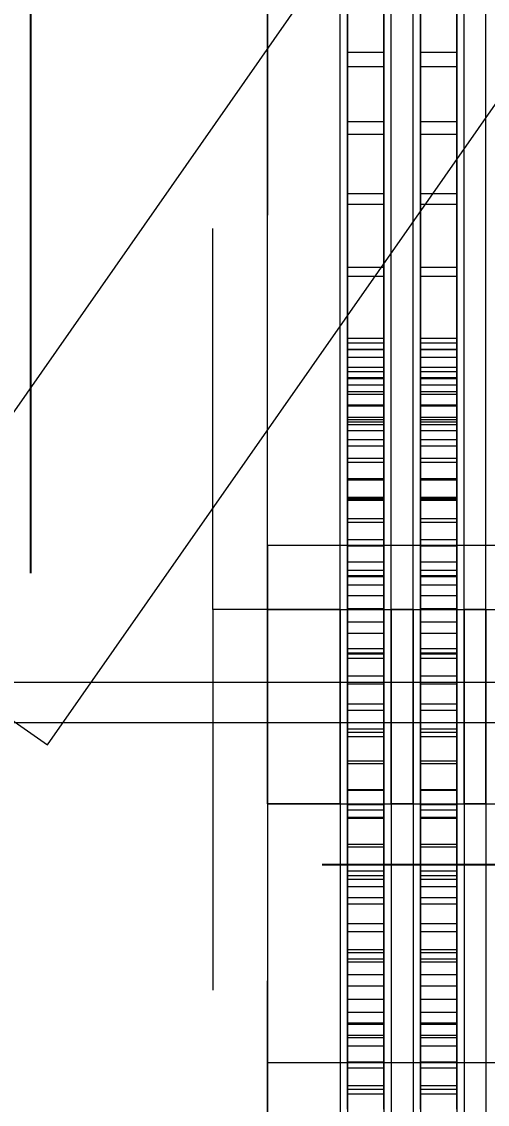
# Model space of a CAD drawing. Header units: millimetres. Extents: x -1970 to 59977, y -50268 to 6837.
# Drawn here: x -1727.5 to -1599.6, y -34465.9 to -34168.6 of the extents above; entities that cross this region are included whole.
import ezdxf

# ---------------------------------------------------------------- set-up
doc = ezdxf.new("R2010")
doc.units = ezdxf.units.MM
for name, color, linetype, lineweight in [('COTAS_O', 1, 'Continuous', 0), ('COTAS_P', 1, 'Continuous', 0), ('frontal_briquetadora', 7, 'Continuous', 0), ('frontal_tolva', 7, 'Continuous', 0)]:
    doc.layers.add(name, color=color, linetype=linetype, lineweight=lineweight)
doc.dimstyles.new('R19_100', dxfattribs={"dimtxt": 250, "dimasz": 150, "dimexe": 150, "dimexo": 80, "dimgap": 100, "dimtad": 1, "dimtih": 1, "dimtoh": 1, "dimdsep": 46, "dimcen": 0.09, "dimadec": 0, "dimazin": 0, "dimtfac": 1, "dimtdec": 4, "dimtofl": 0, "dimtmove": 0, "dimatfit": 3, "dimfxl": 1, "dimtolj": 1, "dimtzin": 0, "dimarcsym": 0})

# ---------------------------------------------------------------- blocks, each defined once
blk = doc.blocks.new('*D37')
at = {"layer": 'COTAS_P', "color": 0, "lineweight": -2, "transparency": 16777216}
for p, q in [((-1750, -35420), (-1750, -34450)), ((2600, -35420), (2600, -34450)), ((-1600, -34600), (2450, -34600))]:
    blk.add_line(p, q, dxfattribs=at)
at = {"layer": 'COTAS_P', "color": 0, "transparency": 16777216}
for points in [[(-1600, -34575), (-1600, -34625), (-1750, -34600)], [(2450, -34575), (2450, -34625), (2600, -34600)]]:
    blk.add_solid(points, dxfattribs=at)
at = {"layer": 'Defpoints', "color": 0, "transparency": 16777216}
for p in [(2600, -34600), (-1750, -35500), (2600, -35500)]:
    blk.add_point(p, dxfattribs=at)
blk = doc.blocks.new('*D38')
at = {"layer": 'COTAS_O', "color": 0, "lineweight": -2, "transparency": 16777216}
for p, q in [((-1645, -31700), (-875, -31700)), ((-1025, -34250), (-1025, -31850)), ((-1645, -34400), (-875, -34400))]:
    blk.add_line(p, q, dxfattribs=at)
at = {"layer": 'COTAS_O', "color": 0, "transparency": 16777216}
for points in [[(-1050, -31850), (-1000, -31850), (-1025, -31700)], [(-1050, -34250), (-1000, -34250), (-1025, -34400)]]:
    blk.add_solid(points, dxfattribs=at)
at = {"layer": 'Defpoints', "color": 0, "transparency": 16777216}
for p in [(-1725, -31700), (-1025, -31700), (-1725, -34400)]:
    blk.add_point(p, dxfattribs=at)
blk = doc.blocks.new('*D39')
at = {"layer": 'COTAS_O', "color": 0, "lineweight": -2, "transparency": 16777216}
for p, q in [((-1725, -34320), (-1725, -33550)), ((1725, -34320), (1725, -33550)), ((-1575, -33700), (1575, -33700))]:
    blk.add_line(p, q, dxfattribs=at)
at = {"layer": 'COTAS_O', "color": 0, "transparency": 16777216}
for points in [[(-1575, -33675), (-1575, -33725), (-1725, -33700)], [(1575, -33675), (1575, -33725), (1725, -33700)]]:
    blk.add_solid(points, dxfattribs=at)
at = {"layer": 'Defpoints', "color": 0, "transparency": 16777216}
for p in [(1725, -33700), (-1725, -34400), (1725, -34400)]:
    blk.add_point(p, dxfattribs=at)

msp = doc.modelspace()

# ---------------------------------------------------------------- linework, layer by layer
at = {"layer": 'frontal_briquetadora'}
for p, q in [((-1638, -34255.522), (-1638, -34023.687)), ((-1628, -34255.522), (-1628, -34023.687)), ((-1618, -34255.522), (-1618, -34023.687)), ((-1608, -34255.522), (-1608, -34023.687)), ((-1638, -34263.452), (-1638, -34031.618)), ((-1628, -34263.452), (-1628, -34031.618)), ((-1618, -34263.452), (-1618, -34031.618)), ((-1608, -34263.452), (-1608, -34031.618)), ((-1660, -34152.465), (-1660, -34172.186)), ((-1638, -34158.675), (-1638, -34176.998)), ((-1628, -34158.675), (-1628, -34176.998)), ((-1618, -34158.675), (-1618, -34176.998)), ((-1608, -34158.675), (-1608, -34176.998)), ((-1660, -34177.878), (-1660, -34160.884)), ((-1640, -34177.878), (-1640, -34160.884)), ((-1640, -34180), (-1640, -34163.329)), ((-1638, -34163.111), (-1638, -34180.96)), ((-1628, -34163.111), (-1628, -34180.96)), ((-1626, -34177.878), (-1626, -34160.884)), ((-1626, -34180), (-1626, -34163.329)), ((-1620, -34177.878), (-1620, -34160.884)), ((-1620, -34180), (-1620, -34163.329)), ((-1618, -34163.111), (-1618, -34180.96)), ((-1608, -34163.111), (-1608, -34180.96)), ((-1606, -34177.878), (-1606, -34160.884)), ((-1606, -34180), (-1606, -34163.329)), ((-1600, -34177.878), (-1600, -34160.884)), ((-1600, -34180), (-1600, -34163.329)), ((-1660, -34172.186), (-1660, -34190.31)), ((-1660, -34195.496), (-1660, -34177.878)), ((-1640, -34195.496), (-1640, -34177.878)), ((-1638, -34176.998), (-1638, -34196.065)), ((-1638, -34176.998), (-1628, -34176.998)), ((-1628, -34176.998), (-1628, -34196.065)), ((-1626, -34195.496), (-1626, -34177.878)), ((-1620, -34195.496), (-1620, -34177.878)), ((-1618, -34176.998), (-1618, -34196.065)), ((-1618, -34176.998), (-1608, -34176.998)), ((-1608, -34176.998), (-1608, -34196.065)), ((-1606, -34195.496), (-1606, -34177.878)), ((-1600, -34195.496), (-1600, -34177.878)), ((-1640, -34197.313), (-1640, -34180)), ((-1638, -34180.96), (-1638, -34199.532)), ((-1638, -34180.96), (-1628, -34180.96)), ((-1628, -34180.96), (-1628, -34199.532)), ((-1626, -34197.313), (-1626, -34180)), ((-1620, -34197.313), (-1620, -34180)), ((-1618, -34180.96), (-1618, -34199.532)), ((-1618, -34180.96), (-1608, -34180.96)), ((-1608, -34180.96), (-1608, -34199.532)), ((-1606, -34197.313), (-1606, -34180)), ((-1600, -34197.313), (-1600, -34180)), ((-1660, -34190.31), (-1660, -34205.367)), ((-1660, -34213.667), (-1660, -34195.496)), ((-1640, -34213.667), (-1640, -34195.496)), ((-1638, -34196.065), (-1638, -34215.781)), ((-1638, -34196.065), (-1628, -34196.065)), ((-1628, -34196.065), (-1628, -34215.781)), ((-1626, -34213.667), (-1626, -34195.496)), ((-1620, -34213.667), (-1620, -34195.496)), ((-1618, -34196.065), (-1618, -34215.781)), ((-1618, -34196.065), (-1608, -34196.065)), ((-1608, -34196.065), (-1608, -34215.781)), ((-1606, -34213.667), (-1606, -34195.496)), ((-1600, -34213.667), (-1600, -34195.496)), ((-1640, -34215.195), (-1640, -34197.313)), ((-1626, -34215.195), (-1626, -34197.313)), ((-1620, -34215.195), (-1620, -34197.313)), ((-1606, -34215.195), (-1606, -34197.313)), ((-1600, -34215.195), (-1600, -34197.313)), ((-1638, -34199.532), (-1638, -34218.738)), ((-1638, -34199.532), (-1628, -34199.532)), ((-1628, -34199.532), (-1628, -34218.738)), ((-1618, -34199.532), (-1618, -34218.738)), ((-1618, -34199.532), (-1608, -34199.532)), ((-1608, -34199.532), (-1608, -34218.738)), ((-1660, -34205.367), (-1660, -34216.139)), ((-1660, -34232.316), (-1660, -34213.667)), ((-1640, -34232.316), (-1640, -34213.667)), ((-1626, -34232.316), (-1626, -34213.667)), ((-1620, -34232.316), (-1620, -34213.667)), ((-1606, -34232.316), (-1606, -34213.667)), ((-1600, -34232.316), (-1600, -34213.667)), ((-1660, -34216.139), (-1660, -34221.752)), ((-1640, -34233.568), (-1640, -34215.195)), ((-1638, -34215.781), (-1638, -34236.052)), ((-1638, -34215.781), (-1628, -34215.781)), ((-1628, -34215.781), (-1628, -34236.052)), ((-1626, -34233.568), (-1626, -34215.195)), ((-1620, -34233.568), (-1620, -34215.195)), ((-1618, -34215.781), (-1618, -34236.052)), ((-1618, -34215.781), (-1608, -34215.781)), ((-1608, -34215.781), (-1608, -34236.052)), ((-1606, -34233.568), (-1606, -34215.195)), ((-1600, -34233.568), (-1600, -34215.195)), ((-1638, -34218.738), (-1638, -34238.484)), ((-1638, -34218.738), (-1628, -34218.738)), ((-1628, -34218.738), (-1628, -34238.484)), ((-1618, -34218.738), (-1618, -34238.484)), ((-1618, -34218.738), (-1608, -34218.738)), ((-1608, -34218.738), (-1608, -34238.484)), ((-1675, -34229.008), (-1675, -34225.448)), ((-1660, -34229.008), (-1660, -34225.448)), ((-1675, -34236.008), (-1675, -34229.008)), ((-1660, -34236.008), (-1660, -34229.008)), ((-1660, -34251.367), (-1660, -34232.316)), ((-1640, -34251.367), (-1640, -34232.316)), ((-1640, -34252.354), (-1640, -34233.568)), ((-1626, -34251.367), (-1626, -34232.316)), ((-1626, -34252.354), (-1626, -34233.568)), ((-1620, -34251.367), (-1620, -34232.316)), ((-1620, -34252.354), (-1620, -34233.568)), ((-1606, -34251.367), (-1606, -34232.316)), ((-1606, -34252.354), (-1606, -34233.568)), ((-1600, -34251.367), (-1600, -34232.316)), ((-1600, -34252.354), (-1600, -34233.568)), ((-1675, -34246.208), (-1675, -34236.008)), ((-1660, -34246.208), (-1660, -34236.008)), ((-1638, -34236.052), (-1638, -34256.779)), ((-1638, -34236.052), (-1628, -34236.052)), ((-1628, -34236.052), (-1628, -34256.779)), ((-1618, -34236.052), (-1618, -34256.779)), ((-1618, -34236.052), (-1608, -34236.052)), ((-1608, -34236.052), (-1608, -34256.779)), ((-1638, -34238.484), (-1638, -34258.674)), ((-1638, -34238.484), (-1628, -34238.484)), ((-1628, -34238.484), (-1628, -34258.674)), ((-1618, -34238.484), (-1618, -34258.674)), ((-1618, -34238.484), (-1608, -34238.484)), ((-1608, -34238.484), (-1608, -34258.674)), ((-1675, -34259.262), (-1675, -34246.208)), ((-1660, -34259.262), (-1660, -34246.208)), ((-1660, -34270.741), (-1660, -34251.367)), ((-1640, -34270.741), (-1640, -34251.367)), ((-1640, -34271.473), (-1640, -34252.354)), ((-1626, -34270.741), (-1626, -34251.367)), ((-1626, -34271.473), (-1626, -34252.354)), ((-1620, -34270.741), (-1620, -34251.367)), ((-1620, -34271.473), (-1620, -34252.354)), ((-1606, -34270.741), (-1606, -34251.367)), ((-1606, -34271.473), (-1606, -34252.354)), ((-1600, -34270.741), (-1600, -34251.367)), ((-1600, -34271.473), (-1600, -34252.354)), ((-1660, -34256.659), (-1660, -34253.764)), ((-1640, -34256.659), (-1640, -34253.764)), ((-1638, -34256.8), (-1638, -34255.522)), ((-1638, -34255.522), (-1628, -34255.522)), ((-1628, -34256.8), (-1628, -34255.522)), ((-1626, -34256.659), (-1626, -34253.764)), ((-1620, -34256.659), (-1620, -34253.764)), ((-1618, -34256.8), (-1618, -34255.522)), ((-1618, -34255.522), (-1608, -34255.522)), ((-1608, -34256.8), (-1608, -34255.522)), ((-1606, -34256.659), (-1606, -34253.764)), ((-1600, -34256.659), (-1600, -34253.764)), ((-1660, -34262.386), (-1660, -34256.659)), ((-1640, -34262.386), (-1640, -34256.659)), ((-1638, -34256.779), (-1638, -34277.861)), ((-1638, -34256.779), (-1628, -34256.779)), ((-1638, -34258.552), (-1638, -34256.8)), ((-1638, -34256.8), (-1628, -34256.8)), ((-1628, -34256.779), (-1628, -34277.861)), ((-1628, -34258.552), (-1628, -34256.8)), ((-1626, -34262.386), (-1626, -34256.659)), ((-1620, -34262.386), (-1620, -34256.659)), ((-1618, -34256.779), (-1618, -34277.861)), ((-1618, -34256.779), (-1608, -34256.779)), ((-1618, -34258.552), (-1618, -34256.8)), ((-1618, -34256.8), (-1608, -34256.8)), ((-1608, -34256.779), (-1608, -34277.861)), ((-1608, -34258.552), (-1608, -34256.8)), ((-1606, -34262.386), (-1606, -34256.659)), ((-1600, -34262.386), (-1600, -34256.659)), ((-1675, -34274.725), (-1675, -34259.262)), ((-1660, -34274.725), (-1660, -34259.262)), ((-1660, -34266.326), (-1660, -34260.713)), ((-1638, -34260.772), (-1638, -34258.552)), ((-1638, -34258.552), (-1628, -34258.552)), ((-1638, -34258.674), (-1638, -34279.211)), ((-1638, -34258.674), (-1628, -34258.674)), ((-1638, -34263.45), (-1638, -34260.772)), ((-1638, -34260.772), (-1628, -34260.772)), ((-1628, -34260.772), (-1628, -34258.552)), ((-1628, -34258.674), (-1628, -34279.211)), ((-1628, -34263.45), (-1628, -34260.772)), ((-1618, -34260.772), (-1618, -34258.552)), ((-1618, -34258.552), (-1608, -34258.552)), ((-1618, -34258.674), (-1618, -34279.211)), ((-1618, -34258.674), (-1608, -34258.674)), ((-1618, -34263.45), (-1618, -34260.772)), ((-1618, -34260.772), (-1608, -34260.772)), ((-1608, -34260.772), (-1608, -34258.552)), ((-1608, -34258.674), (-1608, -34279.211)), ((-1608, -34263.45), (-1608, -34260.772)), ((-1660, -34270.817), (-1660, -34262.386)), ((-1640, -34270.817), (-1640, -34262.386)), ((-1640, -34267.072), (-1640, -34263.81)), ((-1638, -34266.579), (-1638, -34263.45)), ((-1638, -34263.45), (-1628, -34263.45)), ((-1638, -34264.651), (-1638, -34263.452)), ((-1628, -34266.579), (-1628, -34263.45)), ((-1628, -34264.651), (-1628, -34263.452)), ((-1626, -34270.817), (-1626, -34262.386)), ((-1626, -34267.072), (-1626, -34263.81)), ((-1620, -34270.817), (-1620, -34262.386)), ((-1620, -34267.072), (-1620, -34263.81)), ((-1618, -34266.579), (-1618, -34263.45)), ((-1618, -34263.45), (-1608, -34263.45)), ((-1618, -34264.651), (-1618, -34263.452)), ((-1608, -34266.579), (-1608, -34263.45)), ((-1608, -34264.651), (-1608, -34263.452)), ((-1606, -34270.817), (-1606, -34262.386)), ((-1606, -34267.072), (-1606, -34263.81)), ((-1600, -34270.817), (-1600, -34262.386)), ((-1600, -34267.072), (-1600, -34263.81)), ((-1660, -34277.098), (-1660, -34266.326)), ((-1640, -34273.507), (-1640, -34267.072)), ((-1638, -34266.294), (-1638, -34264.651)), ((-1638, -34264.651), (-1628, -34264.651)), ((-1638, -34268.376), (-1638, -34266.294)), ((-1638, -34266.294), (-1628, -34266.294)), ((-1638, -34270.144), (-1638, -34266.579)), ((-1638, -34266.579), (-1628, -34266.579)), ((-1628, -34266.294), (-1628, -34264.651)), ((-1628, -34268.376), (-1628, -34266.294)), ((-1628, -34270.144), (-1628, -34266.579)), ((-1626, -34273.507), (-1626, -34267.072)), ((-1620, -34273.507), (-1620, -34267.072)), ((-1618, -34266.294), (-1618, -34264.651)), ((-1618, -34264.651), (-1608, -34264.651)), ((-1618, -34268.376), (-1618, -34266.294)), ((-1618, -34266.294), (-1608, -34266.294)), ((-1618, -34270.144), (-1618, -34266.579)), ((-1618, -34266.579), (-1608, -34266.579)), ((-1608, -34266.294), (-1608, -34264.651)), ((-1608, -34268.376), (-1608, -34266.294)), ((-1608, -34270.144), (-1608, -34266.579)), ((-1606, -34273.507), (-1606, -34267.072)), ((-1600, -34273.507), (-1600, -34267.072)), ((-1638, -34270.889), (-1638, -34268.376)), ((-1638, -34268.376), (-1628, -34268.376)), ((-1638, -34274.134), (-1638, -34270.144)), ((-1638, -34270.144), (-1628, -34270.144)), ((-1628, -34270.889), (-1628, -34268.376)), ((-1628, -34274.134), (-1628, -34270.144)), ((-1618, -34270.889), (-1618, -34268.376)), ((-1618, -34268.376), (-1608, -34268.376)), ((-1618, -34274.134), (-1618, -34270.144)), ((-1618, -34270.144), (-1608, -34270.144)), ((-1608, -34270.889), (-1608, -34268.376)), ((-1608, -34274.134), (-1608, -34270.144)), ((-1660, -34290.358), (-1660, -34270.741)), ((-1660, -34281.762), (-1660, -34270.817)), ((-1640, -34290.358), (-1640, -34270.741)), ((-1640, -34281.762), (-1640, -34270.817)), ((-1640, -34290.842), (-1640, -34271.473)), ((-1638, -34273.823), (-1638, -34270.889)), ((-1638, -34270.889), (-1628, -34270.889)), ((-1628, -34273.823), (-1628, -34270.889)), ((-1626, -34290.358), (-1626, -34270.741)), ((-1626, -34281.762), (-1626, -34270.817)), ((-1626, -34290.842), (-1626, -34271.473)), ((-1620, -34290.358), (-1620, -34270.741)), ((-1620, -34281.762), (-1620, -34270.817)), ((-1620, -34290.842), (-1620, -34271.473)), ((-1618, -34273.823), (-1618, -34270.889)), ((-1618, -34270.889), (-1608, -34270.889)), ((-1608, -34273.823), (-1608, -34270.889)), ((-1606, -34290.358), (-1606, -34270.741)), ((-1606, -34281.762), (-1606, -34270.817)), ((-1606, -34290.842), (-1606, -34271.473)), ((-1600, -34290.358), (-1600, -34270.741)), ((-1600, -34281.762), (-1600, -34270.817)), ((-1600, -34290.842), (-1600, -34271.473)), ((-1675, -34292.07), (-1675, -34274.725)), ((-1660, -34292.07), (-1660, -34274.725)), ((-1640, -34282.94), (-1640, -34273.507)), ((-1638, -34277.168), (-1638, -34273.823)), ((-1638, -34273.823), (-1628, -34273.823)), ((-1638, -34278.533), (-1638, -34274.134)), ((-1638, -34274.134), (-1628, -34274.134)), ((-1628, -34277.168), (-1628, -34273.823)), ((-1628, -34278.533), (-1628, -34274.134)), ((-1626, -34282.94), (-1626, -34273.507)), ((-1620, -34282.94), (-1620, -34273.507)), ((-1618, -34277.168), (-1618, -34273.823)), ((-1618, -34273.823), (-1608, -34273.823)), ((-1618, -34278.533), (-1618, -34274.134)), ((-1618, -34274.134), (-1608, -34274.134)), ((-1608, -34277.168), (-1608, -34273.823)), ((-1608, -34278.533), (-1608, -34274.134)), ((-1606, -34282.94), (-1606, -34273.507)), ((-1600, -34282.94), (-1600, -34273.507)), ((-1660, -34292.155), (-1660, -34277.098)), ((-1638, -34280.91), (-1638, -34277.168)), ((-1638, -34277.168), (-1628, -34277.168)), ((-1638, -34277.861), (-1638, -34299.197)), ((-1638, -34277.861), (-1628, -34277.861)), ((-1638, -34283.325), (-1638, -34278.533)), ((-1638, -34278.533), (-1628, -34278.533)), ((-1638, -34279.211), (-1638, -34299.994)), ((-1638, -34279.211), (-1628, -34279.211)), ((-1628, -34280.91), (-1628, -34277.168)), ((-1628, -34277.861), (-1628, -34299.197)), ((-1628, -34283.325), (-1628, -34278.533)), ((-1628, -34279.211), (-1628, -34299.994)), ((-1618, -34280.91), (-1618, -34277.168)), ((-1618, -34277.168), (-1608, -34277.168)), ((-1618, -34277.861), (-1618, -34299.197)), ((-1618, -34277.861), (-1608, -34277.861)), ((-1618, -34283.325), (-1618, -34278.533)), ((-1618, -34278.533), (-1608, -34278.533)), ((-1618, -34279.211), (-1618, -34299.994)), ((-1618, -34279.211), (-1608, -34279.211)), ((-1608, -34280.91), (-1608, -34277.168)), ((-1608, -34277.861), (-1608, -34299.197)), ((-1608, -34283.325), (-1608, -34278.533)), ((-1608, -34279.211), (-1608, -34299.994)), ((-1660, -34294.978), (-1660, -34281.762)), ((-1640, -34294.978), (-1640, -34281.762)), ((-1638, -34285.036), (-1638, -34280.91)), ((-1638, -34280.91), (-1628, -34280.91)), ((-1628, -34285.036), (-1628, -34280.91)), ((-1626, -34294.978), (-1626, -34281.762)), ((-1620, -34294.978), (-1620, -34281.762)), ((-1618, -34285.036), (-1618, -34280.91)), ((-1618, -34280.91), (-1608, -34280.91)), ((-1608, -34285.036), (-1608, -34280.91)), ((-1606, -34294.978), (-1606, -34281.762)), ((-1600, -34294.978), (-1600, -34281.762)), ((-1640, -34295.113), (-1640, -34282.94)), ((-1638, -34288.491), (-1638, -34283.325)), ((-1638, -34283.325), (-1628, -34283.325)), ((-1638, -34289.531), (-1638, -34285.036)), ((-1638, -34285.036), (-1628, -34285.036)), ((-1628, -34288.491), (-1628, -34283.325)), ((-1628, -34289.531), (-1628, -34285.036)), ((-1626, -34295.113), (-1626, -34282.94)), ((-1620, -34295.113), (-1620, -34282.94)), ((-1618, -34288.491), (-1618, -34283.325)), ((-1618, -34283.325), (-1608, -34283.325)), ((-1618, -34289.531), (-1618, -34285.036)), ((-1618, -34285.036), (-1608, -34285.036)), ((-1608, -34288.491), (-1608, -34283.325)), ((-1608, -34289.531), (-1608, -34285.036)), ((-1606, -34295.113), (-1606, -34282.94)), ((-1600, -34295.113), (-1600, -34282.94)), ((-1660, -34294.404), (-1660, -34289.963)), ((-1660, -34310.138), (-1660, -34290.358)), ((-1640, -34310.138), (-1640, -34290.358)), ((-1640, -34310.379), (-1640, -34290.842)), ((-1638, -34294.013), (-1638, -34288.491)), ((-1638, -34288.491), (-1628, -34288.491)), ((-1638, -34294.377), (-1638, -34289.531)), ((-1638, -34289.531), (-1628, -34289.531)), ((-1628, -34294.013), (-1628, -34288.491)), ((-1628, -34294.377), (-1628, -34289.531)), ((-1626, -34310.138), (-1626, -34290.358)), ((-1626, -34310.379), (-1626, -34290.842)), ((-1620, -34310.138), (-1620, -34290.358)), ((-1620, -34310.379), (-1620, -34290.842)), ((-1618, -34294.013), (-1618, -34288.491)), ((-1618, -34288.491), (-1608, -34288.491)), ((-1618, -34294.377), (-1618, -34289.531)), ((-1618, -34289.531), (-1608, -34289.531)), ((-1608, -34294.013), (-1608, -34288.491)), ((-1608, -34294.377), (-1608, -34289.531)), ((-1606, -34310.138), (-1606, -34290.358)), ((-1606, -34310.379), (-1606, -34290.842)), ((-1600, -34310.138), (-1600, -34290.358)), ((-1600, -34310.379), (-1600, -34290.842)), ((-1675, -34310.706), (-1675, -34292.07)), ((-1660, -34310.706), (-1660, -34292.07)), ((-1660, -34310.279), (-1660, -34292.155)), ((-1638, -34299.87), (-1638, -34294.013)), ((-1638, -34294.013), (-1628, -34294.013)), ((-1628, -34299.87), (-1628, -34294.013)), ((-1618, -34299.87), (-1618, -34294.013)), ((-1618, -34294.013), (-1608, -34294.013)), ((-1608, -34299.87), (-1608, -34294.013)), ((-1660, -34302.407), (-1660, -34294.404)), ((-1660, -34310.168), (-1660, -34294.978)), ((-1640, -34310.168), (-1640, -34294.978)), ((-1640, -34309.694), (-1640, -34295.113)), ((-1638, -34299.557), (-1638, -34294.377)), ((-1638, -34294.377), (-1628, -34294.377)), ((-1628, -34299.557), (-1628, -34294.377)), ((-1626, -34310.168), (-1626, -34294.978)), ((-1626, -34309.694), (-1626, -34295.113)), ((-1620, -34310.168), (-1620, -34294.978)), ((-1620, -34309.694), (-1620, -34295.113)), ((-1618, -34299.557), (-1618, -34294.377)), ((-1618, -34294.377), (-1608, -34294.377)), ((-1608, -34299.557), (-1608, -34294.377)), ((-1606, -34310.168), (-1606, -34294.978)), ((-1606, -34309.694), (-1606, -34295.113)), ((-1600, -34310.168), (-1600, -34294.978)), ((-1600, -34309.694), (-1600, -34295.113)), ((-1638, -34299.197), (-1638, -34320.682)), ((-1638, -34299.197), (-1628, -34299.197)), ((-1638, -34305.05), (-1638, -34299.557)), ((-1638, -34299.557), (-1628, -34299.557)), ((-1638, -34306.039), (-1638, -34299.87)), ((-1638, -34299.87), (-1628, -34299.87)), ((-1638, -34299.994), (-1638, -34320.923)), ((-1638, -34299.994), (-1628, -34299.994)), ((-1628, -34299.197), (-1628, -34320.682)), ((-1628, -34305.05), (-1628, -34299.557)), ((-1628, -34306.039), (-1628, -34299.87)), ((-1628, -34299.994), (-1628, -34320.923)), ((-1618, -34299.197), (-1618, -34320.682)), ((-1618, -34299.197), (-1608, -34299.197)), ((-1618, -34305.05), (-1618, -34299.557)), ((-1618, -34299.557), (-1608, -34299.557)), ((-1618, -34306.039), (-1618, -34299.87)), ((-1618, -34299.87), (-1608, -34299.87)), ((-1618, -34299.994), (-1618, -34320.923)), ((-1618, -34299.994), (-1608, -34299.994)), ((-1608, -34299.197), (-1608, -34320.682)), ((-1608, -34305.05), (-1608, -34299.557)), ((-1608, -34306.039), (-1608, -34299.87)), ((-1608, -34299.994), (-1608, -34320.923)), ((-1660, -34312.386), (-1660, -34302.407)), ((-1638, -34310.837), (-1638, -34305.05)), ((-1638, -34305.05), (-1628, -34305.05)), ((-1638, -34312.499), (-1638, -34306.039)), ((-1638, -34306.039), (-1628, -34306.039)), ((-1628, -34310.837), (-1628, -34305.05)), ((-1628, -34312.499), (-1628, -34306.039)), ((-1618, -34310.837), (-1618, -34305.05)), ((-1618, -34305.05), (-1608, -34305.05)), ((-1618, -34312.499), (-1618, -34306.039)), ((-1618, -34306.039), (-1608, -34306.039)), ((-1608, -34310.837), (-1608, -34305.05)), ((-1608, -34312.499), (-1608, -34306.039)), ((-1675, -34330), (-1675, -34310.706)), ((-1660, -34330), (-1660, -34310.138)), ((-1660, -34326.995), (-1660, -34310.168)), ((-1660, -34330), (-1660, -34310.279)), ((-1660, -34330), (-1660, -34310.706)), ((-1640, -34326.286), (-1640, -34309.694)), ((-1640, -34330), (-1640, -34310.138)), ((-1640, -34326.995), (-1640, -34310.168)), ((-1640, -34330), (-1640, -34310.379)), ((-1638, -34316.896), (-1638, -34310.837)), ((-1638, -34310.837), (-1628, -34310.837)), ((-1628, -34316.896), (-1628, -34310.837)), ((-1626, -34326.286), (-1626, -34309.694)), ((-1626, -34330), (-1626, -34310.138)), ((-1626, -34326.995), (-1626, -34310.168)), ((-1626, -34330), (-1626, -34310.379)), ((-1620, -34326.286), (-1620, -34309.694)), ((-1620, -34330), (-1620, -34310.138)), ((-1620, -34326.995), (-1620, -34310.168)), ((-1620, -34330), (-1620, -34310.379)), ((-1618, -34316.896), (-1618, -34310.837)), ((-1618, -34310.837), (-1608, -34310.837)), ((-1608, -34316.896), (-1608, -34310.837)), ((-1606, -34326.286), (-1606, -34309.694)), ((-1606, -34330), (-1606, -34310.138)), ((-1606, -34326.995), (-1606, -34310.168)), ((-1606, -34330), (-1606, -34310.379)), ((-1600, -34326.286), (-1600, -34309.694)), ((-1600, -34330), (-1600, -34310.138)), ((-1600, -34326.995), (-1600, -34310.168)), ((-1600, -34330), (-1600, -34310.379)), ((-1660, -34312.386), (-1510, -34312.386)), ((-1660, -34312.386), (-1660, -34322.365)), ((-1638, -34319.224), (-1638, -34312.499)), ((-1638, -34312.499), (-1628, -34312.499)), ((-1628, -34319.224), (-1628, -34312.499)), ((-1618, -34319.224), (-1618, -34312.499)), ((-1618, -34312.499), (-1608, -34312.499)), ((-1608, -34319.224), (-1608, -34312.499)), ((-1638, -34323.204), (-1638, -34316.896)), ((-1638, -34316.896), (-1628, -34316.896)), ((-1628, -34323.204), (-1628, -34316.896)), ((-1618, -34323.204), (-1618, -34316.896)), ((-1618, -34316.896), (-1608, -34316.896)), ((-1608, -34323.204), (-1608, -34316.896)), ((-1638, -34326.189), (-1638, -34319.224)), ((-1638, -34319.224), (-1628, -34319.224)), ((-1638, -34320.682), (-1638, -34342.212)), ((-1638, -34320.682), (-1628, -34320.682)), ((-1628, -34326.189), (-1628, -34319.224)), ((-1628, -34320.682), (-1628, -34342.212)), ((-1618, -34326.189), (-1618, -34319.224)), ((-1618, -34319.224), (-1608, -34319.224)), ((-1618, -34320.682), (-1618, -34342.212)), ((-1618, -34320.682), (-1608, -34320.682)), ((-1608, -34326.189), (-1608, -34319.224)), ((-1608, -34320.682), (-1608, -34342.212)), ((-1660, -34322.365), (-1660, -34330.368)), ((-1638, -34320.923), (-1638, -34341.896)), ((-1638, -34320.923), (-1628, -34320.923)), ((-1638, -34329.737), (-1638, -34323.204)), ((-1638, -34323.204), (-1628, -34323.204)), ((-1628, -34320.923), (-1628, -34341.896)), ((-1628, -34329.737), (-1628, -34323.204)), ((-1618, -34320.923), (-1618, -34341.896)), ((-1618, -34320.923), (-1608, -34320.923)), ((-1618, -34329.737), (-1618, -34323.204)), ((-1618, -34323.204), (-1608, -34323.204)), ((-1608, -34320.923), (-1608, -34341.896)), ((-1608, -34329.737), (-1608, -34323.204)), ((-1640, -34344.436), (-1640, -34326.286)), ((-1638, -34333.368), (-1638, -34326.189)), ((-1638, -34326.189), (-1628, -34326.189)), ((-1628, -34333.368), (-1628, -34326.189)), ((-1626, -34344.436), (-1626, -34326.286)), ((-1620, -34344.436), (-1620, -34326.286)), ((-1618, -34333.368), (-1618, -34326.189)), ((-1618, -34326.189), (-1608, -34326.189)), ((-1608, -34333.368), (-1608, -34326.189)), ((-1606, -34344.436), (-1606, -34326.286)), ((-1600, -34344.436), (-1600, -34326.286)), ((-1660, -34345.082), (-1660, -34326.995)), ((-1640, -34345.082), (-1640, -34326.995)), ((-1638, -34336.471), (-1638, -34329.737)), ((-1638, -34329.737), (-1628, -34329.737)), ((-1628, -34336.471), (-1628, -34329.737)), ((-1626, -34345.082), (-1626, -34326.995)), ((-1620, -34345.082), (-1620, -34326.995)), ((-1618, -34336.471), (-1618, -34329.737)), ((-1618, -34329.737), (-1608, -34329.737)), ((-1608, -34336.471), (-1608, -34329.737)), ((-1606, -34345.082), (-1606, -34326.995)), ((-1600, -34345.082), (-1600, -34326.995)), ((-1660, -34330), (-1675, -34330)), ((-1675, -34330), (-1675, -34349.294)), ((-1660, -34330), (-1510, -34330)), ((-1660, -34330), (-1660, -34349.721)), ((-1640, -34330), (-1660, -34330)), ((-1660, -34330), (-1660, -34349.862)), ((-1660, -34330), (-1660, -34349.294)), ((-1660, -34330.368), (-1660, -34334.809)), ((-1640, -34330), (-1626, -34330)), ((-1640, -34330), (-1640, -34349.862)), ((-1640, -34330), (-1640, -34349.621)), ((-1620, -34330), (-1626, -34330)), ((-1626, -34330), (-1626, -34349.862)), ((-1626, -34330), (-1626, -34349.621)), ((-1620, -34330), (-1606, -34330)), ((-1620, -34330), (-1620, -34349.862)), ((-1620, -34330), (-1620, -34349.621)), ((-1600, -34330), (-1606, -34330)), ((-1606, -34330), (-1606, -34349.862)), ((-1606, -34330), (-1606, -34349.621)), ((-1600, -34330), (-1586, -34330)), ((-1600, -34330), (-1600, -34349.862)), ((-1600, -34330), (-1600, -34349.621)), ((-1638, -34340.735), (-1638, -34333.368)), ((-1638, -34333.368), (-1628, -34333.368)), ((-1628, -34340.735), (-1628, -34333.368)), ((-1618, -34340.735), (-1618, -34333.368)), ((-1618, -34333.368), (-1608, -34333.368)), ((-1608, -34340.735), (-1608, -34333.368)), ((-1638, -34343.381), (-1638, -34336.471)), ((-1638, -34336.471), (-1628, -34336.471)), ((-1628, -34343.381), (-1628, -34336.471)), ((-1618, -34343.381), (-1618, -34336.471)), ((-1618, -34336.471), (-1608, -34336.471)), ((-1608, -34343.381), (-1608, -34336.471)), ((-1638, -34348.262), (-1638, -34340.735)), ((-1638, -34340.735), (-1628, -34340.735)), ((-1628, -34348.262), (-1628, -34340.735)), ((-1618, -34348.262), (-1618, -34340.735)), ((-1618, -34340.735), (-1608, -34340.735)), ((-1608, -34348.262), (-1608, -34340.735)), ((-1640, -34363.649), (-1640, -34344.436)), ((-1638, -34341.896), (-1638, -34362.811)), ((-1638, -34341.896), (-1628, -34341.896)), ((-1638, -34342.212), (-1638, -34363.683)), ((-1638, -34342.212), (-1628, -34342.212)), ((-1638, -34350.441), (-1638, -34343.381)), ((-1638, -34343.381), (-1628, -34343.381)), ((-1628, -34341.896), (-1628, -34362.811)), ((-1628, -34342.212), (-1628, -34363.683)), ((-1628, -34350.441), (-1628, -34343.381)), ((-1626, -34363.649), (-1626, -34344.436)), ((-1620, -34363.649), (-1620, -34344.436)), ((-1618, -34341.896), (-1618, -34362.811)), ((-1618, -34341.896), (-1608, -34341.896)), ((-1618, -34342.212), (-1618, -34363.683)), ((-1618, -34342.212), (-1608, -34342.212)), ((-1618, -34350.441), (-1618, -34343.381)), ((-1618, -34343.381), (-1608, -34343.381)), ((-1608, -34341.896), (-1608, -34362.811)), ((-1608, -34342.212), (-1608, -34363.683)), ((-1608, -34350.441), (-1608, -34343.381)), ((-1606, -34363.649), (-1606, -34344.436)), ((-1600, -34363.649), (-1600, -34344.436)), ((-1660, -34364.025), (-1660, -34345.082)), ((-1640, -34364.025), (-1640, -34345.082)), ((-1626, -34364.025), (-1626, -34345.082)), ((-1620, -34364.025), (-1620, -34345.082)), ((-1606, -34364.025), (-1606, -34345.082)), ((-1600, -34364.025), (-1600, -34345.082)), ((-1675, -34349.294), (-1675, -34367.93)), ((-1660, -34349.294), (-1660, -34367.93)), ((-1660, -34349.721), (-1660, -34367.845)), ((-1660, -34349.862), (-1660, -34369.642)), ((-1640, -34349.621), (-1640, -34369.158)), ((-1640, -34349.862), (-1640, -34369.642)), ((-1638, -34355.92), (-1638, -34348.262)), ((-1638, -34348.262), (-1628, -34348.262)), ((-1638, -34357.624), (-1638, -34350.441)), ((-1638, -34350.441), (-1628, -34350.441)), ((-1628, -34355.92), (-1628, -34348.262)), ((-1628, -34357.624), (-1628, -34350.441)), ((-1626, -34349.621), (-1626, -34369.158)), ((-1626, -34349.862), (-1626, -34369.642)), ((-1620, -34349.621), (-1620, -34369.158)), ((-1620, -34349.862), (-1620, -34369.642)), ((-1618, -34355.92), (-1618, -34348.262)), ((-1618, -34348.262), (-1608, -34348.262)), ((-1618, -34357.624), (-1618, -34350.441)), ((-1618, -34350.441), (-1608, -34350.441)), ((-1608, -34355.92), (-1608, -34348.262)), ((-1608, -34357.624), (-1608, -34350.441)), ((-1606, -34349.621), (-1606, -34369.158)), ((-1606, -34349.862), (-1606, -34369.642)), ((-1600, -34349.621), (-1600, -34369.158)), ((-1600, -34349.862), (-1600, -34369.642)), ((-1660, -34359.632), (-1660, -34353.762)), ((-1638, -34363.681), (-1638, -34355.92)), ((-1638, -34355.92), (-1628, -34355.92)), ((-1628, -34363.681), (-1628, -34355.92)), ((-1618, -34363.681), (-1618, -34355.92)), ((-1618, -34355.92), (-1608, -34355.92)), ((-1608, -34363.681), (-1608, -34355.92)), ((-1638, -34364.904), (-1638, -34357.624)), ((-1638, -34357.624), (-1628, -34357.624)), ((-1628, -34364.904), (-1628, -34357.624)), ((-1618, -34364.904), (-1618, -34357.624)), ((-1618, -34357.624), (-1608, -34357.624)), ((-1608, -34364.904), (-1608, -34357.624)), ((-1660, -34370.21), (-1660, -34359.632)), ((-1660, -34365.418), (-1660, -34360.977)), ((-1660, -34383.4), (-1660, -34364.025)), ((-1660, -34373.421), (-1660, -34365.418)), ((-1640, -34383.4), (-1640, -34363.649)), ((-1640, -34383.4), (-1640, -34364.025)), ((-1638, -34362.811), (-1638, -34383.567)), ((-1638, -34362.811), (-1628, -34362.811)), ((-1638, -34371.516), (-1638, -34363.681)), ((-1638, -34363.683), (-1638, -34384.991)), ((-1638, -34363.683), (-1628, -34363.683)), ((-1638, -34372.253), (-1638, -34364.904)), ((-1638, -34364.904), (-1628, -34364.904)), ((-1628, -34362.811), (-1628, -34383.567)), ((-1628, -34371.516), (-1628, -34363.681)), ((-1628, -34363.683), (-1628, -34384.991)), ((-1628, -34372.253), (-1628, -34364.904)), ((-1626, -34383.4), (-1626, -34363.649)), ((-1626, -34383.4), (-1626, -34364.025)), ((-1620, -34383.4), (-1620, -34363.649)), ((-1620, -34383.4), (-1620, -34364.025)), ((-1618, -34362.811), (-1618, -34383.567)), ((-1618, -34362.811), (-1608, -34362.811)), ((-1618, -34371.516), (-1618, -34363.681)), ((-1618, -34363.683), (-1618, -34384.991)), ((-1618, -34363.683), (-1608, -34363.683)), ((-1618, -34372.253), (-1618, -34364.904)), ((-1618, -34364.904), (-1608, -34364.904)), ((-1608, -34362.811), (-1608, -34383.567)), ((-1608, -34371.516), (-1608, -34363.681)), ((-1608, -34363.683), (-1608, -34384.991)), ((-1608, -34372.253), (-1608, -34364.904)), ((-1606, -34383.4), (-1606, -34363.649)), ((-1606, -34383.4), (-1606, -34364.025)), ((-1600, -34383.4), (-1600, -34363.649)), ((-1600, -34383.4), (-1600, -34364.025)), ((-1675, -34367.93), (-1675, -34385.275)), ((-1660, -34367.845), (-1660, -34382.902)), ((-1660, -34367.93), (-1660, -34385.275)), ((-1660, -34369.642), (-1660, -34389.259)), ((-1660, -34383.4), (-1660, -34370.21)), ((-1640, -34369.158), (-1640, -34388.527)), ((-1640, -34369.642), (-1640, -34389.259)), ((-1626, -34369.158), (-1626, -34388.527)), ((-1626, -34369.642), (-1626, -34389.259)), ((-1620, -34369.158), (-1620, -34388.527)), ((-1620, -34369.642), (-1620, -34389.259)), ((-1606, -34369.158), (-1606, -34388.527)), ((-1606, -34369.642), (-1606, -34389.259)), ((-1600, -34369.158), (-1600, -34388.527)), ((-1600, -34369.642), (-1600, -34389.259)), ((-1660, -34383.4), (-1660, -34373.421)), ((-1638, -34379.396), (-1638, -34371.516)), ((-1638, -34371.516), (-1628, -34371.516)), ((-1638, -34379.644), (-1638, -34372.253)), ((-1638, -34372.253), (-1628, -34372.253)), ((-1628, -34379.396), (-1628, -34371.516)), ((-1628, -34379.644), (-1628, -34372.253)), ((-1618, -34379.396), (-1618, -34371.516)), ((-1618, -34371.516), (-1608, -34371.516)), ((-1618, -34379.644), (-1618, -34372.253)), ((-1618, -34372.253), (-1608, -34372.253)), ((-1608, -34379.396), (-1608, -34371.516)), ((-1608, -34379.644), (-1608, -34372.253)), ((-1638, -34387.29), (-1638, -34379.396)), ((-1638, -34379.396), (-1628, -34379.396)), ((-1638, -34387.049), (-1638, -34379.644)), ((-1638, -34379.644), (-1628, -34379.644)), ((-1628, -34387.29), (-1628, -34379.396)), ((-1628, -34387.049), (-1628, -34379.644)), ((-1618, -34387.29), (-1618, -34379.396)), ((-1618, -34379.396), (-1608, -34379.396)), ((-1618, -34387.049), (-1618, -34379.644)), ((-1618, -34379.644), (-1608, -34379.644)), ((-1608, -34387.29), (-1608, -34379.396)), ((-1608, -34387.049), (-1608, -34379.644)), ((-1660, -34382.902), (-1660, -34393.674)), ((-1675, -34385.275), (-1675, -34400.738)), ((-1660, -34383.4), (-1510, -34383.4)), ((-1660, -34383.4), (-1660, -34393.379)), ((-1660, -34383.4), (-1660, -34396.59)), ((-1640, -34383.4), (-1660, -34383.4)), ((-1660, -34383.4), (-1660, -34402.775)), ((-1660, -34385.275), (-1660, -34400.738)), ((-1640, -34383.4), (-1626, -34383.4)), ((-1640, -34383.4), (-1640, -34402.775)), ((-1640, -34383.4), (-1640, -34403.151)), ((-1638, -34383.567), (-1638, -34404.063)), ((-1638, -34383.567), (-1628, -34383.567)), ((-1638, -34384.991), (-1638, -34406.032)), ((-1638, -34384.991), (-1628, -34384.991)), ((-1628, -34383.567), (-1628, -34404.063)), ((-1628, -34384.991), (-1628, -34406.032)), ((-1620, -34383.4), (-1626, -34383.4)), ((-1626, -34383.4), (-1626, -34402.775)), ((-1626, -34383.4), (-1626, -34403.151)), ((-1620, -34383.4), (-1606, -34383.4)), ((-1620, -34383.4), (-1620, -34402.775)), ((-1620, -34383.4), (-1620, -34403.151)), ((-1618, -34383.567), (-1618, -34404.063)), ((-1618, -34383.567), (-1608, -34383.567)), ((-1618, -34384.991), (-1618, -34406.032)), ((-1618, -34384.991), (-1608, -34384.991)), ((-1608, -34383.567), (-1608, -34404.063)), ((-1608, -34384.991), (-1608, -34406.032)), ((-1600, -34383.4), (-1606, -34383.4)), ((-1606, -34383.4), (-1606, -34402.775)), ((-1606, -34383.4), (-1606, -34403.151)), ((-1600, -34383.4), (-1586, -34383.4)), ((-1600, -34383.4), (-1600, -34402.775)), ((-1600, -34383.4), (-1600, -34403.151)), ((-1660, -34389.259), (-1660, -34408.633)), ((-1640, -34388.527), (-1640, -34407.646)), ((-1640, -34389.259), (-1640, -34408.633)), ((-1638, -34394.44), (-1638, -34387.049)), ((-1638, -34387.049), (-1628, -34387.049)), ((-1638, -34395.17), (-1638, -34387.29)), ((-1638, -34387.29), (-1628, -34387.29)), ((-1628, -34394.44), (-1628, -34387.049)), ((-1628, -34395.17), (-1628, -34387.29)), ((-1626, -34388.527), (-1626, -34407.646)), ((-1626, -34389.259), (-1626, -34408.633)), ((-1620, -34388.527), (-1620, -34407.646)), ((-1620, -34389.259), (-1620, -34408.633)), ((-1618, -34394.44), (-1618, -34387.049)), ((-1618, -34387.049), (-1608, -34387.049)), ((-1618, -34395.17), (-1618, -34387.29)), ((-1618, -34387.29), (-1608, -34387.29)), ((-1608, -34394.44), (-1608, -34387.049)), ((-1608, -34395.17), (-1608, -34387.29)), ((-1606, -34388.527), (-1606, -34407.646)), ((-1606, -34389.259), (-1606, -34408.633)), ((-1600, -34388.527), (-1600, -34407.646)), ((-1600, -34389.259), (-1600, -34408.633)), ((-1660, -34393.379), (-1660, -34401.382)), ((-1660, -34393.674), (-1660, -34399.287)), ((-1638, -34401.79), (-1638, -34394.44)), ((-1638, -34394.44), (-1628, -34394.44)), ((-1638, -34403.006), (-1638, -34395.17)), ((-1638, -34395.17), (-1628, -34395.17)), ((-1628, -34401.79), (-1628, -34394.44)), ((-1628, -34403.006), (-1628, -34395.17)), ((-1618, -34401.79), (-1618, -34394.44)), ((-1618, -34394.44), (-1608, -34394.44)), ((-1618, -34403.006), (-1618, -34395.17)), ((-1618, -34395.17), (-1608, -34395.17)), ((-1608, -34401.79), (-1608, -34394.44)), ((-1608, -34403.006), (-1608, -34395.17)), ((-1660, -34396.59), (-1660, -34407.168)), ((-1675, -34400.738), (-1675, -34413.792)), ((-1660, -34400.738), (-1660, -34413.792)), ((-1660, -34401.382), (-1660, -34405.823)), ((-1660, -34402.775), (-1660, -34421.718)), ((-1640, -34402.775), (-1640, -34421.718)), ((-1640, -34403.151), (-1640, -34422.364)), ((-1638, -34409.071), (-1638, -34401.79)), ((-1638, -34401.79), (-1628, -34401.79)), ((-1638, -34410.768), (-1638, -34403.006)), ((-1638, -34403.006), (-1628, -34403.006)), ((-1638, -34404.063), (-1638, -34424.199)), ((-1638, -34404.063), (-1628, -34404.063)), ((-1628, -34409.071), (-1628, -34401.79)), ((-1628, -34410.768), (-1628, -34403.006)), ((-1628, -34404.063), (-1628, -34424.199)), ((-1626, -34402.775), (-1626, -34421.718)), ((-1626, -34403.151), (-1626, -34422.364)), ((-1620, -34402.775), (-1620, -34421.718)), ((-1620, -34403.151), (-1620, -34422.364)), ((-1618, -34409.071), (-1618, -34401.79)), ((-1618, -34401.79), (-1608, -34401.79)), ((-1618, -34410.768), (-1618, -34403.006)), ((-1618, -34403.006), (-1608, -34403.006)), ((-1618, -34404.063), (-1618, -34424.199)), ((-1618, -34404.063), (-1608, -34404.063)), ((-1608, -34409.071), (-1608, -34401.79)), ((-1608, -34410.768), (-1608, -34403.006)), ((-1608, -34404.063), (-1608, -34424.199)), ((-1606, -34402.775), (-1606, -34421.718)), ((-1606, -34403.151), (-1606, -34422.364)), ((-1600, -34402.775), (-1600, -34421.718)), ((-1600, -34403.151), (-1600, -34422.364)), ((-1638, -34406.032), (-1638, -34426.703)), ((-1638, -34406.032), (-1628, -34406.032)), ((-1628, -34406.032), (-1628, -34426.703)), ((-1618, -34406.032), (-1618, -34426.703)), ((-1618, -34406.032), (-1608, -34406.032)), ((-1608, -34406.032), (-1608, -34426.703)), ((-1660, -34407.168), (-1660, -34413.038)), ((-1660, -34408.633), (-1660, -34427.684)), ((-1640, -34407.646), (-1640, -34426.432)), ((-1640, -34408.633), (-1640, -34427.684)), ((-1638, -34416.256), (-1638, -34409.071)), ((-1638, -34409.071), (-1628, -34409.071)), ((-1628, -34416.256), (-1628, -34409.071)), ((-1626, -34407.646), (-1626, -34426.432)), ((-1626, -34408.633), (-1626, -34427.684)), ((-1620, -34407.646), (-1620, -34426.432)), ((-1620, -34408.633), (-1620, -34427.684)), ((-1618, -34416.256), (-1618, -34409.071)), ((-1618, -34409.071), (-1608, -34409.071)), ((-1608, -34416.256), (-1608, -34409.071)), ((-1606, -34407.646), (-1606, -34426.432)), ((-1606, -34408.633), (-1606, -34427.684)), ((-1600, -34407.646), (-1600, -34426.432)), ((-1600, -34408.633), (-1600, -34427.684)), ((-1638, -34418.428), (-1638, -34410.768)), ((-1638, -34410.768), (-1628, -34410.768)), ((-1628, -34418.428), (-1628, -34410.768)), ((-1618, -34418.428), (-1618, -34410.768)), ((-1618, -34410.768), (-1608, -34410.768)), ((-1608, -34418.428), (-1608, -34410.768)), ((-1675, -34413.792), (-1675, -34423.992)), ((-1660, -34413.792), (-1660, -34423.992)), ((-1638, -34423.318), (-1638, -34416.256)), ((-1638, -34416.256), (-1628, -34416.256)), ((-1638, -34425.957), (-1638, -34418.428)), ((-1638, -34418.428), (-1628, -34418.428)), ((-1628, -34423.318), (-1628, -34416.256)), ((-1628, -34425.957), (-1628, -34418.428)), ((-1618, -34423.318), (-1618, -34416.256)), ((-1618, -34416.256), (-1608, -34416.256)), ((-1618, -34425.957), (-1618, -34418.428)), ((-1618, -34418.428), (-1608, -34418.428)), ((-1608, -34423.318), (-1608, -34416.256)), ((-1608, -34425.957), (-1608, -34418.428)), ((-1660, -34421.718), (-1660, -34439.805)), ((-1640, -34421.718), (-1640, -34439.805)), ((-1626, -34421.718), (-1626, -34439.805)), ((-1620, -34421.718), (-1620, -34439.805)), ((-1606, -34421.718), (-1606, -34439.805)), ((-1600, -34421.718), (-1600, -34439.805)), ((-1675, -34423.992), (-1675, -34430.992)), ((-1660, -34423.992), (-1660, -34430.992)), ((-1640, -34422.364), (-1640, -34440.514)), ((-1638, -34430.23), (-1638, -34423.318)), ((-1638, -34423.318), (-1628, -34423.318)), ((-1638, -34424.199), (-1638, -34443.878)), ((-1638, -34424.199), (-1628, -34424.199)), ((-1628, -34430.23), (-1628, -34423.318)), ((-1628, -34424.199), (-1628, -34443.878)), ((-1626, -34422.364), (-1626, -34440.514)), ((-1620, -34422.364), (-1620, -34440.514)), ((-1618, -34430.23), (-1618, -34423.318)), ((-1618, -34423.318), (-1608, -34423.318)), ((-1618, -34424.199), (-1618, -34443.878)), ((-1618, -34424.199), (-1608, -34424.199)), ((-1608, -34430.23), (-1608, -34423.318)), ((-1608, -34424.199), (-1608, -34443.878)), ((-1606, -34422.364), (-1606, -34440.514)), ((-1600, -34422.364), (-1600, -34440.514)), ((-1660, -34427.684), (-1660, -34446.333)), ((-1640, -34426.432), (-1640, -34444.805)), ((-1640, -34427.684), (-1640, -34446.333)), ((-1638, -34433.326), (-1638, -34425.957)), ((-1638, -34425.957), (-1628, -34425.957)), ((-1638, -34426.703), (-1638, -34446.905)), ((-1638, -34426.703), (-1628, -34426.703)), ((-1628, -34433.326), (-1628, -34425.957)), ((-1628, -34426.703), (-1628, -34446.905)), ((-1626, -34426.432), (-1626, -34444.805)), ((-1626, -34427.684), (-1626, -34446.333)), ((-1620, -34426.432), (-1620, -34444.805)), ((-1620, -34427.684), (-1620, -34446.333)), ((-1618, -34433.326), (-1618, -34425.957)), ((-1618, -34425.957), (-1608, -34425.957)), ((-1618, -34426.703), (-1618, -34446.905)), ((-1618, -34426.703), (-1608, -34426.703)), ((-1608, -34433.326), (-1608, -34425.957)), ((-1608, -34426.703), (-1608, -34446.905)), ((-1606, -34426.432), (-1606, -34444.805)), ((-1606, -34427.684), (-1606, -34446.333)), ((-1600, -34426.432), (-1600, -34444.805)), ((-1600, -34427.684), (-1600, -34446.333)), ((-1638, -34436.967), (-1638, -34430.23)), ((-1638, -34430.23), (-1628, -34430.23)), ((-1628, -34436.967), (-1628, -34430.23)), ((-1618, -34436.967), (-1618, -34430.23)), ((-1618, -34430.23), (-1608, -34430.23)), ((-1608, -34436.967), (-1608, -34430.23)), ((-1675, -34430.992), (-1675, -34434.552)), ((-1660, -34430.992), (-1660, -34434.552)), ((-1660, -34436.432), (-1660, -34431.991)), ((-1638, -34440.509), (-1638, -34433.326)), ((-1638, -34433.326), (-1628, -34433.326)), ((-1628, -34440.509), (-1628, -34433.326)), ((-1618, -34440.509), (-1618, -34433.326)), ((-1618, -34433.326), (-1608, -34433.326)), ((-1608, -34440.509), (-1608, -34433.326)), ((-1660, -34444.435), (-1660, -34436.432)), ((-1660, -34443.861), (-1660, -34438.248)), ((-1638, -34443.503), (-1638, -34436.967)), ((-1638, -34436.967), (-1628, -34436.967)), ((-1628, -34443.503), (-1628, -34436.967)), ((-1618, -34443.503), (-1618, -34436.967)), ((-1618, -34436.967), (-1608, -34436.967)), ((-1608, -34443.503), (-1608, -34436.967)), ((-1660, -34439.805), (-1660, -34456.632)), ((-1640, -34439.805), (-1640, -34456.632)), ((-1640, -34440.514), (-1640, -34457.106)), ((-1638, -34447.477), (-1638, -34440.509)), ((-1638, -34440.509), (-1628, -34440.509)), ((-1628, -34447.477), (-1628, -34440.509)), ((-1626, -34439.805), (-1626, -34456.632)), ((-1626, -34440.514), (-1626, -34457.106)), ((-1620, -34439.805), (-1620, -34456.632)), ((-1620, -34440.514), (-1620, -34457.106)), ((-1618, -34447.477), (-1618, -34440.509)), ((-1618, -34440.509), (-1608, -34440.509)), ((-1608, -34447.477), (-1608, -34440.509)), ((-1606, -34439.805), (-1606, -34456.632)), ((-1606, -34440.514), (-1606, -34457.106)), ((-1600, -34439.805), (-1600, -34456.632)), ((-1600, -34440.514), (-1600, -34457.106)), ((-1660, -34454.633), (-1660, -34443.861)), ((-1660, -34454.414), (-1660, -34444.435)), ((-1640, -34444.805), (-1640, -34462.687)), ((-1638, -34449.815), (-1638, -34443.503)), ((-1638, -34443.503), (-1628, -34443.503)), ((-1638, -34443.878), (-1638, -34463.004)), ((-1638, -34443.878), (-1628, -34443.878)), ((-1628, -34449.815), (-1628, -34443.503)), ((-1628, -34443.878), (-1628, -34463.004)), ((-1626, -34444.805), (-1626, -34462.687)), ((-1620, -34444.805), (-1620, -34462.687)), ((-1618, -34449.815), (-1618, -34443.503)), ((-1618, -34443.503), (-1608, -34443.503)), ((-1618, -34443.878), (-1618, -34463.004)), ((-1618, -34443.878), (-1608, -34443.878)), ((-1608, -34449.815), (-1608, -34443.503)), ((-1608, -34443.878), (-1608, -34463.004)), ((-1606, -34444.805), (-1606, -34462.687)), ((-1600, -34444.805), (-1600, -34462.687)), ((-1660, -34446.333), (-1660, -34464.504)), ((-1640, -34446.333), (-1640, -34464.504)), ((-1638, -34446.905), (-1638, -34466.539)), ((-1638, -34446.905), (-1628, -34446.905)), ((-1638, -34454.206), (-1638, -34447.477)), ((-1638, -34447.477), (-1628, -34447.477)), ((-1628, -34446.905), (-1628, -34466.539)), ((-1628, -34454.206), (-1628, -34447.477)), ((-1626, -34446.333), (-1626, -34464.504)), ((-1620, -34446.333), (-1620, -34464.504)), ((-1618, -34446.905), (-1618, -34466.539)), ((-1618, -34446.905), (-1608, -34446.905)), ((-1618, -34454.206), (-1618, -34447.477)), ((-1618, -34447.477), (-1608, -34447.477)), ((-1608, -34446.905), (-1608, -34466.539)), ((-1608, -34454.206), (-1608, -34447.477)), ((-1606, -34446.333), (-1606, -34464.504)), ((-1600, -34446.333), (-1600, -34464.504)), ((-1638, -34455.877), (-1638, -34449.815)), ((-1638, -34449.815), (-1628, -34449.815)), ((-1628, -34455.877), (-1628, -34449.815)), ((-1618, -34455.877), (-1618, -34449.815)), ((-1618, -34449.815), (-1608, -34449.815)), ((-1608, -34455.877), (-1608, -34449.815)), ((-1660, -34454.414), (-1510, -34454.414)), ((-1660, -34454.414), (-1660, -34464.393)), ((-1660, -34469.69), (-1660, -34454.633)), ((-1638, -34460.669), (-1638, -34454.206)), ((-1638, -34454.206), (-1628, -34454.206)), ((-1628, -34460.669), (-1628, -34454.206)), ((-1618, -34460.669), (-1618, -34454.206)), ((-1618, -34454.206), (-1608, -34454.206)), ((-1608, -34460.669), (-1608, -34454.206)), ((-1660, -34456.632), (-1660, -34471.822)), ((-1640, -34456.632), (-1640, -34471.822)), ((-1640, -34457.106), (-1640, -34471.687)), ((-1638, -34461.668), (-1638, -34455.877)), ((-1638, -34455.877), (-1628, -34455.877)), ((-1628, -34461.668), (-1628, -34455.877)), ((-1626, -34456.632), (-1626, -34471.822)), ((-1626, -34457.106), (-1626, -34471.687)), ((-1620, -34456.632), (-1620, -34471.822)), ((-1620, -34457.106), (-1620, -34471.687)), ((-1618, -34461.668), (-1618, -34455.877)), ((-1618, -34455.877), (-1608, -34455.877)), ((-1608, -34461.668), (-1608, -34455.877)), ((-1606, -34456.632), (-1606, -34471.822)), ((-1606, -34457.106), (-1606, -34471.687)), ((-1600, -34456.632), (-1600, -34471.822)), ((-1600, -34457.106), (-1600, -34471.687)), ((-1640, -34462.687), (-1640, -34480)), ((-1638, -34466.843), (-1638, -34460.669)), ((-1638, -34460.669), (-1628, -34460.669)), ((-1638, -34467.166), (-1638, -34461.668)), ((-1638, -34461.668), (-1628, -34461.668)), ((-1638, -34463.004), (-1638, -34481.485)), ((-1638, -34463.004), (-1628, -34463.004)), ((-1628, -34466.843), (-1628, -34460.669)), ((-1628, -34467.166), (-1628, -34461.668)), ((-1628, -34463.004), (-1628, -34481.485)), ((-1626, -34462.687), (-1626, -34480)), ((-1620, -34462.687), (-1620, -34480)), ((-1618, -34466.843), (-1618, -34460.669)), ((-1618, -34460.669), (-1608, -34460.669)), ((-1618, -34467.166), (-1618, -34461.668)), ((-1618, -34461.668), (-1608, -34461.668)), ((-1618, -34463.004), (-1618, -34481.485)), ((-1618, -34463.004), (-1608, -34463.004)), ((-1608, -34466.843), (-1608, -34460.669)), ((-1608, -34467.166), (-1608, -34461.668)), ((-1608, -34463.004), (-1608, -34481.485)), ((-1606, -34462.687), (-1606, -34480)), ((-1600, -34462.687), (-1600, -34480)), ((-1660, -34464.393), (-1660, -34472.396)), ((-1660, -34464.504), (-1660, -34482.122)), ((-1640, -34464.504), (-1640, -34482.122)), ((-1626, -34464.504), (-1626, -34482.122)), ((-1620, -34464.504), (-1620, -34482.122)), ((-1606, -34464.504), (-1606, -34482.122)), ((-1600, -34464.504), (-1600, -34482.122))]:
    msp.add_line(p, q, dxfattribs=at)
at = {"layer": 'frontal_tolva'}
for p, q in [((-1769.584, -34332.806), (-722.584, -32835.806)), ((-1720.416, -34367.194), (-673.416, -32870.194)), ((-1769.584, -34332.806), (-1720.416, -34367.194)), ((-1821.5, -34350), (1821.5, -34350)), ((-1821.5, -34361), (1821.5, -34361))]:
    msp.add_line(p, q, dxfattribs=at)

# ---------------------------------------------------------------- dimensions: what is measured, and where the dimension line sits
at = {"layer": 'COTAS_O'}
for p2, distance, picture, middle in [((-1725, -31700), -700, '*D38', (-1025, -33050)), ((1725, -34400), 700, '*D39', (0, -33700))]:
    dim = msp.add_aligned_dim(p1=(-1725, -34400), p2=p2, distance=distance, text='<> O', dimstyle='R19_100', dxfattribs=at)
    dim.commit()
    dim.dimension.update_dxf_attribs({"geometry": picture, "text_midpoint": middle})
at = {"layer": 'COTAS_P'}
dim = msp.add_aligned_dim(p1=(-1750, -35500), p2=(2600, -35500), distance=900, text='<> P', dimstyle='R19_100', dxfattribs=at)
dim.commit()
dim.dimension.update_dxf_attribs({"geometry": '*D37', "text_midpoint": (425, -34600)})

doc.saveas('drawing.dxf')
